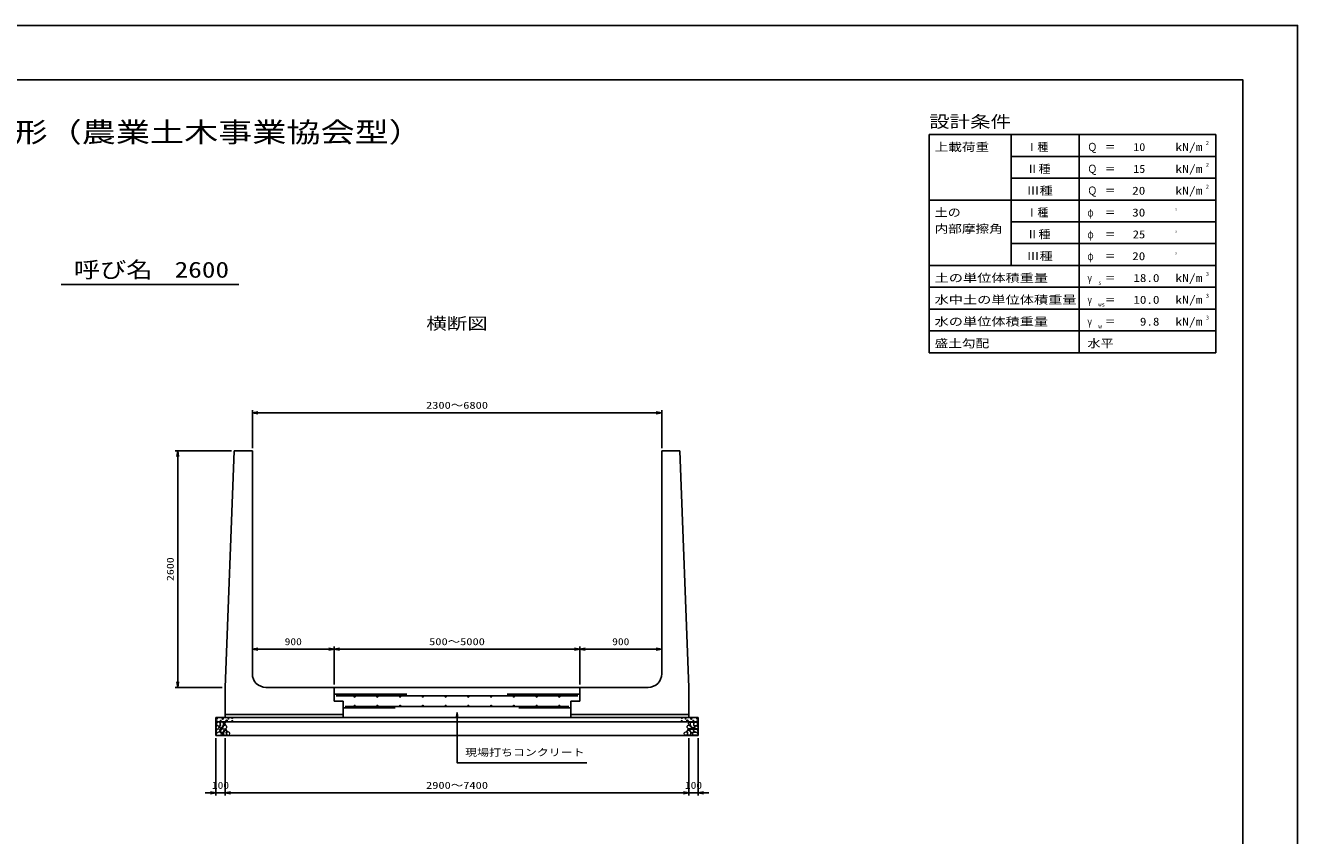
# Model space of a CAD drawing. Units: millimetres at full size. Extents: x 0 to 25230, y 0 to 17820.
# Drawn here: x 11246 to 25230, y 8910 to 17820 of the extents above; entities that cross this region are included whole.
import ezdxf
from ezdxf.enums import TextEntityAlignment as Align

# ---------------------------------------------------------------- set-up
doc = ezdxf.new("R2010")
doc.units = ezdxf.units.MM
for name, color, linetype, lineweight in [('0_2', 7, 'Continuous', 25), ('D-DCR-HCHn', 4, 'Continuous', 9), ('D-STR-DIM', 7, 'Continuous', 25), ('D-STR-STRn', 1, 'Continuous', 25), ('D-TTL', 2, 'Continuous', 25), ('D-TTL-FRAM', 2, 'Continuous', 25), ('D-TTL-LINE', 7, 'Continuous', 25), ('D-TTL-TXT', 7, 'Continuous', 25)]:
    doc.layers.add(name, color=color, linetype=linetype, lineweight=lineweight)
doc.styles.add('ＭＳ ゴシック', font='')
doc.styles.get('ＭＳ ゴシック').set_extended_font_data('MS Gothic')

# ---------------------------------------------------------------- blocks, each defined once
blk = doc.blocks.new('open_arrow')
at = {"color": 0, "linetype": 'Continuous', "lineweight": -2}
blk.add_lwpolyline([(7.5, 1.25), (0, 0), (7.5, -1.25)], dxfattribs=at)

msp = doc.modelspace()

# ---------------------------------------------------------------- linework, layer by layer
at = {"layer": '0_2'}
for p, q in [((14640, 10465), (15440, 10465)), ((14660, 10446), (17320, 10446)), ((17340, 10465), (16540, 10465)), ((14740, 10315), (15310, 10315)), ((17220, 10328), (14760, 10328)), ((17240, 10315), (16670, 10315))]:
    msp.add_line(p, q, dxfattribs=at)
for centre in [(14865, 10439.5), (15115, 10439.5), (15365, 10439.5), (15615, 10439.5), (15865, 10439.5), (16115, 10439.5), (16365, 10439.5), (16615, 10439.5), (16865, 10439.5), (17115, 10439.5), (14865, 10334.5), (15115, 10334.5), (15365, 10334.5), (15615, 10334.5), (15865, 10334.5), (16115, 10334.5), (16365, 10334.5), (16615, 10334.5), (16865, 10334.5), (17115, 10334.5)]:
    msp.add_circle(centre, 6.5, dxfattribs=at)
at = {"layer": 'D-DCR-HCHn'}
for points in [[(13345.46, 10110.356), (13340.26, 10094.753), (13347.194, 10084.352), (13364.53, 10082.618), (13376.366, 10087.699), (13371.464, 10099.954), (13374.932, 10106.889), (13367.997, 10113.823), (13357.596, 10117.29)], [(13378.366, 10052.757), (13391.208, 10072.019), (13389.603, 10076.834), (13371.946, 10081.65), (13355.894, 10080.045), (13344.658, 10070.414), (13343.052, 10059.177), (13344.658, 10047.941), (13357.499, 10044.731)], [(13378.399, 10153.696), (13362.796, 10157.163), (13348.928, 10150.228), (13347.194, 10134.626), (13350.661, 10122.491), (13367.997, 10117.29), (13380.132, 10117.29), (13385.333, 10125.958), (13385.333, 10145.028)], [(13392.267, 10155.429), (13387.067, 10139.827), (13388.8, 10122.491), (13376.665, 10103.421), (13392.267, 10094.753), (13409.603, 10103.421), (13420.005, 10117.29), (13423.472, 10139.827), (13420.005, 10151.962), (13409.603, 10157.163)], [(13395.735, 10094.753), (13387.067, 10087.819), (13390.534, 10082.618), (13402.669, 10082.618), (13407.87, 10084.352), (13411.337, 10091.286), (13406.136, 10096.487)], [(13423.311, 10052.757), (13431.337, 10072.019), (13424.916, 10080.045), (13405.654, 10080.045), (13397.628, 10076.834), (13389.603, 10065.598), (13389.603, 10055.967), (13397.628, 10043.125), (13407.259, 10041.52)], [(13421.739, 10113.823), (13413.071, 10093.02), (13420.005, 10084.352), (13440.808, 10084.352), (13449.476, 10087.819), (13458.144, 10099.954), (13458.144, 10110.356), (13449.476, 10124.224), (13439.074, 10125.958)], [(13450.599, 10014.232), (13455.415, 10028.679), (13453.81, 10044.731), (13465.046, 10062.388), (13450.599, 10070.414), (13434.548, 10062.388), (13424.916, 10049.546), (13421.706, 10028.679), (13424.916, 10017.443), (13434.548, 10012.627)], [(13425.206, 10151.962), (13425.206, 10131.159), (13433.874, 10125.958), (13442.542, 10131.159), (13444.275, 10143.294), (13442.542, 10153.696), (13430.407, 10157.163)], [(13447.389, 10070.414), (13455.415, 10076.834), (13452.204, 10081.65), (13440.968, 10081.65), (13436.153, 10080.045), (13432.942, 10073.624), (13437.758, 10068.808)], [(18529.401, 10014.232), (18524.585, 10028.679), (18526.19, 10044.731), (18514.954, 10062.388), (18529.401, 10070.414), (18545.452, 10062.388), (18555.084, 10049.546), (18558.294, 10028.679), (18555.084, 10017.443), (18545.452, 10012.627)], [(18558.261, 10113.823), (18566.929, 10093.02), (18559.995, 10084.352), (18539.192, 10084.352), (18530.524, 10087.819), (18521.856, 10099.954), (18521.856, 10110.356), (18530.524, 10124.224), (18540.926, 10125.958)], [(18532.611, 10070.414), (18524.585, 10076.834), (18527.796, 10081.65), (18539.032, 10081.65), (18543.847, 10080.045), (18547.058, 10073.624), (18542.242, 10068.808)], [(18554.794, 10151.962), (18554.794, 10131.159), (18546.126, 10125.958), (18537.458, 10131.159), (18535.725, 10143.294), (18537.458, 10153.696), (18549.593, 10157.163)], [(18556.689, 10052.757), (18548.663, 10072.019), (18555.084, 10080.045), (18574.346, 10080.045), (18582.372, 10076.834), (18590.397, 10065.598), (18590.397, 10055.967), (18582.372, 10043.125), (18572.741, 10041.52)], [(18587.733, 10155.429), (18592.933, 10139.827), (18591.2, 10122.491), (18603.335, 10103.421), (18587.733, 10094.753), (18570.397, 10103.421), (18559.995, 10117.29), (18556.528, 10139.827), (18559.995, 10151.962), (18570.397, 10157.163)], [(18584.265, 10094.753), (18592.933, 10087.819), (18589.466, 10082.618), (18577.331, 10082.618), (18572.13, 10084.352), (18568.663, 10091.286), (18573.864, 10096.487)], [(18601.634, 10052.757), (18588.792, 10072.019), (18590.397, 10076.834), (18608.054, 10081.65), (18624.106, 10080.045), (18635.342, 10070.414), (18636.948, 10059.177), (18635.342, 10047.941), (18622.501, 10044.731)], [(18601.601, 10153.696), (18617.204, 10157.163), (18631.072, 10150.228), (18632.806, 10134.626), (18629.339, 10122.491), (18612.003, 10117.29), (18599.868, 10117.29), (18594.667, 10125.958), (18594.667, 10145.028)], [(18634.54, 10110.356), (18639.74, 10094.753), (18632.806, 10084.352), (18615.47, 10082.618), (18603.634, 10087.699), (18608.536, 10099.954), (18605.068, 10106.889), (18612.003, 10113.823), (18622.404, 10117.29)], [(13384.787, 10012.627), (13396.023, 10017.443), (13399.234, 10033.494), (13392.813, 10044.731), (13381.577, 10047.941), (13367.13, 10046.336), (13351.078, 10039.915), (13343.052, 10030.284), (13343.052, 10019.048), (13347.868, 10012.627), (13367.13, 10014.232)], [(13420.101, 10017.443), (13420.101, 10036.705), (13412.075, 10041.52), (13404.049, 10036.705), (13402.444, 10025.469), (13404.049, 10015.837), (13415.285, 10012.627)], [(13463.441, 10015.837), (13477.887, 10012.627), (13490.729, 10019.048), (13492.334, 10033.494), (13489.124, 10044.731), (13473.072, 10049.546), (13461.836, 10049.546), (13457.02, 10041.52), (13457.02, 10023.863)], [(18516.559, 10015.837), (18502.113, 10012.627), (18489.271, 10019.048), (18487.666, 10033.494), (18490.876, 10044.731), (18506.928, 10049.546), (18518.164, 10049.546), (18522.98, 10041.52), (18522.98, 10023.863)], [(18559.899, 10017.443), (18559.899, 10036.705), (18567.925, 10041.52), (18575.951, 10036.705), (18577.556, 10025.469), (18575.951, 10015.837), (18564.715, 10012.627)], [(18595.213, 10012.627), (18583.977, 10017.443), (18580.766, 10033.494), (18587.187, 10044.731), (18598.423, 10047.941), (18612.87, 10046.336), (18628.922, 10039.915), (18636.948, 10030.284), (18636.948, 10019.048), (18632.132, 10012.627), (18612.87, 10014.232)]]:
    msp.add_lwpolyline(points, close=True, dxfattribs=at)
for centre, radius in [((13350.727, 10193.955), 3), ((13351.869, 10168.91), 3), ((13392.292, 10175.752), 3), ((13413.336, 10193.955), 7.5), ((13456.664, 10174.961), 7.5), ((13477.708, 10193.164), 3), ((13518.131, 10200.006), 3), ((13519.273, 10174.961), 3), ((18460.727, 10174.961), 3), ((18461.869, 10200.006), 3), ((18502.292, 10193.164), 3), ((18523.336, 10174.961), 7.5), ((18566.664, 10193.955), 7.5), ((18587.708, 10175.752), 3), ((18628.131, 10168.91), 3), ((18629.273, 10193.955), 3)]:
    msp.add_circle(centre, radius, dxfattribs=at)
at = {"layer": 'D-STR-DIM'}
for p, q in [((13740, 13170), (13740, 13590)), ((18240, 13170), (18240, 13590)), ((13740, 13560), (18240, 13560)), ((13510, 13140), (12890, 13140)), ((12920, 13140), (12920, 10540)), ((13740, 10720), (13740, 10990)), ((13740, 10960), (14640, 10960)), ((14640, 10570), (14640, 10990)), ((14640, 10570), (14640, 10990)), ((14640, 10960), (17340, 10960)), ((17340, 10570), (17340, 10990)), ((17340, 10570), (17340, 10990)), ((17340, 10960), (18240, 10960)), ((18240, 10720), (18240, 10990)), ((13410, 10540), (12890, 10540)), ((13340, 9980), (13340, 9350)), ((13440, 9980), (13440, 9350)), ((13440, 9980), (13440, 9350)), ((18540, 9980), (18540, 9350)), ((18540, 9980), (18540, 9350)), ((18640, 9980), (18640, 9350)), ((13220, 9380), (13560, 9380)), ((13440, 9380), (18540, 9380)), ((18420, 9380), (18760, 9380))]:
    msp.add_line(p, q, dxfattribs=at)
msp.add_lwpolyline([(15990, 10260), (15990, 9710), (16050, 9710), (17418.35, 9710)], dxfattribs=at)
at = {"layer": 'D-STR-STRn'}
for p, q in [((13540, 13140), (13440, 10540)), ((13540, 13140), (13740, 13140)), ((13740, 13140), (13740, 10690)), ((18440, 13140), (18240, 13140)), ((18240, 13140), (18240, 10690)), ((18440, 13140), (18540, 10540)), ((13440, 10240), (13440, 10540)), ((13890, 10540), (14640, 10540)), ((14640, 10540), (14640, 10390)), ((14640, 10540), (17340, 10540)), ((18090, 10540), (17340, 10540)), ((17340, 10540), (17340, 10390)), ((18540, 10240), (18540, 10540)), ((14640, 10390), (14740, 10390)), ((14740, 10390), (14740, 10210)), ((17340, 10390), (17240, 10390)), ((17240, 10390), (17240, 10210)), ((13340, 10210), (18640, 10210)), ((13340, 10010), (13340, 10210)), ((13440, 10240), (14740, 10240)), ((13440, 10240), (13440, 10210)), ((18540, 10240), (17240, 10240)), ((18540, 10240), (18540, 10210)), ((18640, 10010), (18640, 10210)), ((13340, 10160), (18640, 10160)), ((13340, 10010), (18640, 10010))]:
    msp.add_line(p, q, dxfattribs=at)
for centre, start, end in [((13890, 10690), 180, 270), ((18090, 10690), 270, 0)]:
    msp.add_arc(centre, 150, start, end, dxfattribs=at)
at = {"layer": 'D-TTL'}
for points in [[(0, 0), (25230, 0), (25230, 17820), (0, 17820)], [(600, 600), (24630, 600), (24630, 17220), (600, 17220)]]:
    msp.add_lwpolyline(points, close=True, dxfattribs=at)
at = {"layer": 'D-TTL-FRAM'}
for p, q in [((24330, 16620), (21180, 16620)), ((21180, 16620), (21180, 14220)), ((24330, 16620), (24330, 14220)), ((24330, 14220), (21180, 14220))]:
    msp.add_line(p, q, dxfattribs=at)
at = {"layer": 'D-TTL-LINE'}
for p, q in [((22080, 16620), (22080, 15180)), ((22830, 16620), (22830, 14220)), ((24330, 16380), (22080, 16380)), ((24330, 16140), (22080, 16140)), ((24330, 15900), (21180, 15900)), ((24330, 15660), (22080, 15660)), ((24330, 15420), (22080, 15420)), ((24330, 15180), (21180, 15180)), ((24330, 14940), (21180, 14940)), ((24330, 14700), (21180, 14700)), ((24330, 14460), (21180, 14460))]:
    msp.add_line(p, q, dxfattribs=at)
at = {"layer": 'D-TTL-TXT'}
msp.add_line((11640, 14970), (13590, 14970), dxfattribs=at)

# ---------------------------------------------------------------- block references
at = {"layer": 'D-STR-DIM', "xscale": 8, "yscale": 8}
for p in [(13740, 13560), (13740, 10960), (14640, 10960), (17340, 10960), (13440, 9380), (13440, 9380), (18640, 9380)]:
    msp.add_blockref('open_arrow', p, dxfattribs=at)
for p, rotation in [((18240, 13560), 180), ((12920, 13140), 270), ((14640, 10960), 180), ((17340, 10960), 180), ((18240, 10960), 180), ((12920, 10540), 90), ((15990, 10260), 270), ((13340, 9380), 180), ((18540, 9380), 180), ((18540, 9380), 180)]:
    msp.add_blockref('open_arrow', p, dxfattribs=dict(at, rotation=rotation))

# ---------------------------------------------------------------- texts
at = {"layer": 'D-STR-DIM', "style": 'ＭＳ ゴシック'}
for s, width, p in [('2300～6800', 1.3, (15990, 13642.5)), ('900', 1.2, (14190, 11042.5)), ('500～5000', 1.3, (15990, 11042.5)), ('900', 1.2, (17790, 11042.5)), ('100', 1.2, (13390, 9462.5)), ('2900～7400', 1.3, (15990, 9462.5)), ('100', 1.2, (18590, 9462.5))]:
    msp.add_text(s, height=76.98, dxfattribs=dict(at, width=width)).set_placement(p, align=Align.MIDDLE_CENTER)
at = {"layer": 'D-STR-DIM', "style": 'ＭＳ ゴシック', "width": 1.25}
msp.add_text('2600', height=76.98, rotation=90, dxfattribs=at).set_placement((12837.5, 11840), align=Align.MIDDLE_CENTER)
msp.add_text('現場打ちコンクリート', height=76.98, dxfattribs=at).set_placement((16080, 9863.122), align=Align.TOP_LEFT)
at = {"layer": 'D-TTL-TXT', "style": 'ＭＳ ゴシック'}
for s, height, width, p in [('水路用Ｌ形（農業土木事業協会型）', 219.9, 1.25, (12615, 16470)), ('呼び名', 176, 1.2, (12210, 14992.5)), ('2600', 176, 1.25, (13185, 14992.5)), ('横断図', 132, 1.25, (15990, 14436))]:
    msp.add_text(s, height=height, dxfattribs=dict(at, width=width)).set_placement(p, align=Align.BOTTOM_CENTER)
for s, height, width, p in [('設計条件', 132, 1.25, (21180, 16656)), ('上載荷重', 87.98, 1.25, (21240, 16412)), ('Ｑ', 87.98, 0.9, (22920, 16412)), ('＝', 87.98, 0.95, (23112, 16412)), ('kN/m', 87.98, 1.25, (23886, 16412)), ('2', 43.99, 1.15, (24222, 16492)), ('Ⅱ種', 87.98, 1.1, (22250, 16172)), ('Ｑ', 87.98, 0.9, (22920, 16172)), ('＝', 87.98, 0.95, (23112, 16172)), ('kN/m', 87.98, 1.25, (23886, 16172)), ('2', 43.99, 1.15, (24222, 16252)), ('Ⅲ種', 87.98, 1.2, (22250, 15932)), ('Ｑ', 87.98, 0.9, (22920, 15932)), ('＝', 87.98, 0.95, (23112, 15932)), ('kN/m', 87.98, 1.25, (23886, 15932)), ('2', 43.99, 1.15, (24222, 16012)), ('土の', 87.98, 1.2, (21240, 15692)), ('°', 87.98, 0.3, (23886, 15692)), ('φ', 87.98, 0.75, (22920, 15692)), ('＝', 87.98, 0.95, (23112, 15692)), ('内部摩擦角', 87.98, 1.25, (21240, 15512)), ('Ⅱ種', 87.98, 1.1, (22250, 15452)), ('φ', 87.98, 0.75, (22920, 15452)), ('＝', 87.98, 0.95, (23112, 15452)), ('°', 87.98, 0.3, (23886, 15452)), ('Ⅲ種', 87.98, 1.2, (22250, 15212)), ('φ', 87.98, 0.75, (22920, 15212)), ('＝', 87.98, 0.95, (23112, 15212)), ('°', 87.98, 0.3, (23886, 15212)), ('3', 43.99, 1.15, (24222, 15052)), ('土の単位体積重量', 87.98, 1.3, (21240, 14972)), ('γ', 87.98, 0.75, (22920, 14972)), ('s', 43.99, 1.15, (23040, 14956)), ('＝', 87.98, 0.95, (23112, 14972)), ('kN/m', 87.98, 1.25, (23886, 14972)), ('水中土の単位体積重量', 87.98, 1.3, (21240, 14732)), ('γ', 87.98, 0.75, (22920, 14732)), ('kN/m', 87.98, 1.25, (23886, 14732)), ('3', 43.99, 1.15, (24222, 14812)), ('ws', 43.99, 1.2, (23040, 14716)), ('＝', 87.98, 0.95, (23112, 14732)), ('水の単位体積重量', 87.98, 1.3, (21240, 14492)), ('γ', 87.98, 0.75, (22920, 14492)), ('＝', 87.98, 0.95, (23112, 14492)), ('kN/m', 87.98, 1.25, (23886, 14492)), ('3', 43.99, 1.15, (24222, 14572)), ('w', 43.99, 1.25, (23040, 14476)), ('盛土勾配', 87.98, 1.25, (21240, 14252)), ('水平', 87.98, 1.2, (22920, 14252))]:
    msp.add_text(s, height=height, dxfattribs=dict(at, width=width)).set_placement(p, align=Align.BOTTOM_LEFT)
for p in [(22250, 16412), (22250, 15692)]:
    msp.add_text('Ⅰ種', height=87.98, dxfattribs=at).set_placement(p, align=Align.BOTTOM_LEFT)
for s, width, p in [('10', 1.1, (23556, 16412)), ('15', 1.1, (23556, 16172)), ('20', 1.2, (23556, 15932)), ('30', 1.2, (23556, 15692)), ('25', 1.15, (23556, 15452)), ('20', 1.2, (23556, 15212)), ('18.0', 1.2, (23712, 14972)), ('10.0', 1.2, (23712, 14732)), ('9.8', 1.2, (23712, 14492))]:
    msp.add_text(s, height=87.98, dxfattribs=dict(at, width=width)).set_placement(p, align=Align.BOTTOM_RIGHT)

doc.saveas('drawing.dxf')
